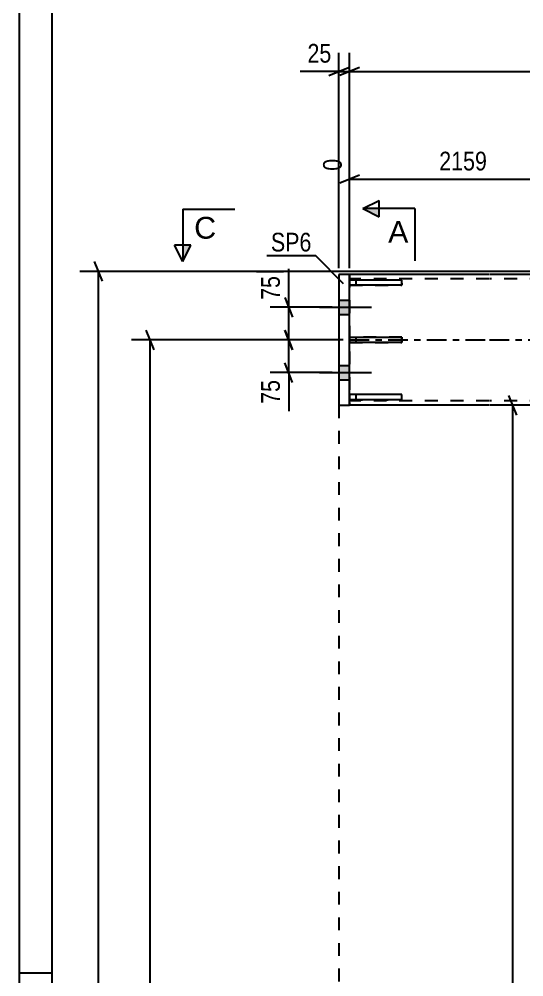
# Model space of a CAD drawing. Header units: millimetres. Extents: x 0 to 841, y 0 to 594.
# Drawn here: x 0 to 77.3, y 297.4 to 444 of the extents above; entities that cross this region are included whole.
import ezdxf

# ---------------------------------------------------------------- set-up
doc = ezdxf.new("R2010")
doc.units = ezdxf.units.MM
doc.linetypes.add('DXK_LINE_DOT2', pattern=[3.9198, 1.9599, -1.9599])
doc.linetypes.add('DXK_LINE_DOT3', pattern=[5.9187, 2.979, -0.9799, 0.9799, -0.9799])
doc.styles.add('Arial', font='ARIAL.TTF', dxfattribs={"height": 0.2})
doc.styles.add('Arial Narrow', font='ARIALN.TTF', dxfattribs={"height": 0.2})

# ---------------------------------------------------------------- blocks, each defined once
blk = doc.blocks.new('Unknown-761545199-1132')
at = {"color": 5, "linetype": 'Continuous'}
for p, q in [((0, 594), (0, 0)), ((5, 589), (5, 5)), ((5, 298), (0, 298))]:
    blk.add_line(p, q, dxfattribs=at)
blk = doc.blocks.new('Part-761545199-3513 - 3447')
at = {"color": 2, "linetype": 'Continuous'}
for p, q in [((71.92, 404.93), (50.59, 404.93)), ((178.92, 404.93), (72.02, 404.93)), ((71.92, 384.93), (50.59, 384.93)), ((178.92, 384.93), (72.02, 384.93))]:
    blk.add_line(p, q, dxfattribs=at)
at = {"color": 7, "linetype": 'DXK_LINE_DOT2'}
for p, q in [((50.59, 404.93), (50.59, 384.93)), ((71.92, 404.26), (50.59, 404.26)), ((307.49, 404.26), (72.02, 404.26)), ((71.92, 385.6), (50.59, 385.6)), ((307.49, 385.6), (72.02, 385.6))]:
    blk.add_line(p, q, dxfattribs=at)
at = {"color": 7, "linetype": 'DXK_LINE_DOT3'}
for p, q in [((50.59, 394.93), (71.92, 394.93)), ((72.02, 394.93), (307.49, 394.93))]:
    blk.add_line(p, q, dxfattribs=at)
blk = doc.blocks.new('Bolt-761545199-3522 - 3447')
at = {"linetype": 'Continuous'}
for points in [[(48.92, 401.03), (48.92, 398.83), (50.59, 398.83), (50.59, 401.03)], [(48.92, 401.03), (48.92, 398.83), (50.59, 398.83), (50.59, 401.03)], [(48.92, 391.03), (48.92, 388.83), (50.59, 388.83), (50.59, 391.03)], [(48.92, 391.03), (48.92, 388.83), (50.59, 388.83), (50.59, 391.03)]]:
    blk.add_hatch(color=1, dxfattribs=at).paths.add_polyline_path(points)
at = {"color": 1, "linetype": 'Continuous'}
for p, q in [((48.92, 401.03), (50.59, 401.03)), ((48.92, 401.03), (50.59, 401.03)), ((45.99, 399.93), (53.92, 399.93)), ((45.99, 399.93), (53.92, 399.93)), ((48.92, 398.83), (50.59, 398.83)), ((48.92, 398.83), (50.59, 398.83)), ((48.92, 391.03), (50.59, 391.03)), ((48.92, 391.03), (50.59, 391.03)), ((45.99, 389.93), (53.92, 389.93)), ((45.99, 389.93), (53.92, 389.93)), ((48.92, 388.83), (50.59, 388.83)), ((48.92, 388.83), (50.59, 388.83))]:
    blk.add_line(p, q, dxfattribs=at)
blk = doc.blocks.new('Part-761545199-3475 - 3447')
at = {"color": 2, "linetype": 'Continuous'}
for p, q in [((50.59, 404.93), (48.92, 404.93)), ((48.92, 404.93), (48.92, 384.93)), ((50.59, 384.93), (50.59, 404.93)), ((48.92, 384.93), (50.59, 384.93))]:
    blk.add_line(p, q, dxfattribs=at)
blk = doc.blocks.new('Part-761545199-3503 - 3447')
at = {"color": 2, "linetype": 'Continuous'}
for p, q in [((50.59, 394.53), (50.59, 395.33)), ((50.59, 395.33), (58.59, 395.33)), ((58.59, 394.53), (50.59, 394.53)), ((58.59, 395.33), (58.59, 394.53))]:
    blk.add_line(p, q, dxfattribs=at)
at = {"color": 7, "linetype": 'DXK_LINE_DOT2'}
blk.add_line((51.59, 394.53), (51.59, 395.33), dxfattribs=at)
blk = doc.blocks.new('Part-761545199-3504 - 3447')
at = {"color": 2, "linetype": 'Continuous'}
for p, q in [((58.59, 404.1), (50.59, 404.1)), ((50.59, 404.1), (50.59, 403.3)), ((58.59, 403.3), (50.59, 403.3)), ((58.59, 403.61), (58.59, 404.1)), ((58.59, 403.6), (58.59, 403.3))]:
    blk.add_line(p, q, dxfattribs=at)
at = {"color": 7, "linetype": 'DXK_LINE_DOT2'}
for p, q in [((51.59, 403.3), (51.59, 404.1)), ((58.59, 403.61), (58.59, 403.6))]:
    blk.add_line(p, q, dxfattribs=at)
blk = doc.blocks.new('Part-761545199-3505 - 3447')
at = {"color": 2, "linetype": 'Continuous'}
for p, q in [((50.59, 385.76), (50.59, 386.56)), ((58.59, 386.56), (50.59, 386.56)), ((58.59, 385.76), (50.59, 385.76)), ((58.59, 386.26), (58.59, 386.56)), ((58.59, 385.76), (58.59, 386.25))]:
    blk.add_line(p, q, dxfattribs=at)
at = {"color": 7, "linetype": 'DXK_LINE_DOT2'}
for p, q in [((51.59, 385.76), (51.59, 386.56)), ((58.59, 386.25), (58.59, 386.26))]:
    blk.add_line(p, q, dxfattribs=at)
blk = doc.blocks.new('Part-761545199-3506 - 3447')
at = {"color": 7, "linetype": 'DXK_LINE_DOT2'}
for p, q in [((58.59, 395.33), (50.59, 395.33)), ((50.59, 395.33), (50.59, 394.53)), ((50.59, 394.53), (58.59, 394.53)), ((51.59, 394.53), (51.59, 395.33)), ((58.59, 394.53), (58.59, 395.33))]:
    blk.add_line(p, q, dxfattribs=at)
blk = doc.blocks.new('Part-761545199-3507 - 3447')
at = {"color": 7, "linetype": 'DXK_LINE_DOT2'}
for p, q in [((58.59, 404.1), (50.59, 404.1)), ((50.59, 404.1), (50.59, 403.3)), ((50.59, 403.3), (58.59, 403.3)), ((51.59, 403.3), (51.59, 404.1)), ((58.59, 403.3), (58.59, 404.1))]:
    blk.add_line(p, q, dxfattribs=at)
blk = doc.blocks.new('Part-761545199-3508 - 3447')
at = {"color": 7, "linetype": 'DXK_LINE_DOT2'}
for p, q in [((58.59, 386.56), (50.59, 386.56)), ((50.59, 386.56), (50.59, 385.76)), ((50.59, 385.76), (58.59, 385.76)), ((51.59, 385.76), (51.59, 386.56)), ((58.59, 385.76), (58.59, 386.56))]:
    blk.add_line(p, q, dxfattribs=at)
blk = doc.blocks.new('Line-761545199-4200 - 3447')
at = {"color": 1, "linetype": 'DXK_LINE_DOT2'}
blk.add_line((48.92, 384.93), (48.92, 200.35), dxfattribs=at)
blk = doc.blocks.new('StraightDimension-761545199-3671 - 3447')
at = {"color": 7, "linetype": 'Continuous'}
for p, q in [((20.65, 393.43), (19.45, 396.43)), ((49.59, 394.93), (17.2, 394.93)), ((20.05, 182.3), (20.05, 394.93))]:
    blk.add_line(p, q, dxfattribs=at)
blk = doc.blocks.new('StraightDimension-761545199-3871 - 3447')
at = {"color": 7, "linetype": 'Continuous'}
for p, q in [((41.26, 399.93), (41.26, 405.84)), ((41.26, 399.93), (41.26, 405.84)), ((40.66, 401.43), (41.86, 398.43)), ((47.92, 399.93), (38.41, 399.93)), ((41.26, 394.93), (41.26, 399.93)), ((41.86, 393.43), (40.66, 396.43)), ((49.59, 394.93), (38.41, 394.93))]:
    blk.add_line(p, q, dxfattribs=at)
at = {"color": 0}
blk.add_wipeout([(40.51, 405.31), (36.31, 405.31), (36.31, 400.46), (40.51, 400.46)], dxfattribs=at)
at = {"color": 3, "style": 'Arial Narrow'}
blk.add_text('75', height=2.863, rotation=90.0002, dxfattribs=at).set_placement((39.91, 401.06))
blk = doc.blocks.new('StraightDimension-761545199-3884 - 3447')
at = {"color": 7, "linetype": 'Continuous'}
for p, q in [((40.66, 396.43), (41.86, 393.43)), ((49.59, 394.93), (38.41, 394.93)), ((41.26, 389.93), (41.26, 394.93)), ((41.86, 388.43), (40.66, 391.43)), ((47.92, 389.93), (38.41, 389.93)), ((41.26, 389.93), (41.26, 384.02)), ((41.26, 389.93), (41.26, 384.02))]:
    blk.add_line(p, q, dxfattribs=at)
at = {"color": 0}
blk.add_wipeout([(40.51, 389.41), (36.31, 389.41), (36.31, 384.55), (40.51, 384.55)], dxfattribs=at)
at = {"color": 3, "style": 'Arial Narrow'}
blk.add_text('75', height=2.863, rotation=90.0002, dxfattribs=at).set_placement((39.91, 385.15))
blk = doc.blocks.new('StraightDimension-761545199-4057 - 3447')
at = {"color": 7, "linetype": 'Continuous'}
for p, q in [((76.17, 383.43), (74.97, 386.43)), ((84.35, 384.93), (72.72, 384.93)), ((75.57, 192.35), (75.57, 384.93))]:
    blk.add_line(p, q, dxfattribs=at)
blk = doc.blocks.new('StraightDimension-761545199-4068 - 3447')
at = {"color": 7, "linetype": 'Continuous'}
for p, q in [((85.35, 385.93), (85.35, 428.14)), ((50.59, 405.93), (50.59, 422.66)), ((52.09, 420.13), (49.09, 418.93)), ((50.59, 419.53), (85.35, 419.53)), ((83.85, 418.93), (86.85, 420.13))]:
    blk.add_line(p, q, dxfattribs=at)
at = {"color": 0}
blk.add_wipeout([(72.22, 420.28), (72.22, 424.48), (63.71, 424.48), (63.71, 420.28)], dxfattribs=at)
at = {"color": 3, "style": 'Arial Narrow'}
blk.add_text('2159', height=2.863, dxfattribs=at).set_placement((64.31, 420.88))
at = {"color": 0, "linetype": 'Continuous'}
for points in [[(84.75, 428.74), (80.55, 428.74), (80.55, 420.23), (84.75, 420.23)], [(49.99, 423.26), (45.79, 423.26), (45.79, 420.23), (49.99, 420.23)]]:
    blk.add_wipeout(points, dxfattribs=at)
at = {"color": 3, "linetype": 'Continuous', "style": 'Arial Narrow'}
for s, height, p in [('2159', 2.863, (84.15, 420.83)), ('0', 2.86, (49.39, 420.83))]:
    blk.add_text(s, height=height, rotation=90.0002, dxfattribs=at).set_placement(p)
blk = doc.blocks.new('StraightDimension-761545199-8566 - 3447')
at = {"color": 7, "linetype": 'Continuous'}
for p, q in [((50.59, 405.93), (50.59, 438.88)), ((189.75, 423.24), (189.75, 438.88)), ((52.09, 436.63), (49.09, 435.43)), ((50.59, 436.03), (189.75, 436.03)), ((188.25, 435.43), (191.25, 436.63))]:
    blk.add_line(p, q, dxfattribs=at)
at = {"color": 0}
blk.add_wipeout([(124.42, 436.78), (124.42, 440.98), (115.91, 440.98), (115.91, 436.78)], dxfattribs=at)
at = {"color": 3, "style": 'Arial Narrow'}
blk.add_text('3725', height=2.863, dxfattribs=at).set_placement((116.51, 437.38))
blk = doc.blocks.new('StraightDimension-761545199-8567 - 3447')
at = {"color": 7, "linetype": 'Continuous'}
for p, q in [((48.92, 405.93), (48.92, 438.88)), ((50.59, 405.93), (50.59, 438.88)), ((48.92, 436.03), (43.01, 436.03)), ((48.92, 436.03), (43.01, 436.03)), ((47.42, 435.43), (50.42, 436.63)), ((48.92, 436.03), (50.59, 436.03)), ((52.09, 436.63), (49.09, 435.43))]:
    blk.add_line(p, q, dxfattribs=at)
at = {"color": 0}
blk.add_wipeout([(48.39, 436.78), (48.39, 440.98), (43.54, 440.98), (43.54, 436.78)], dxfattribs=at)
at = {"color": 3, "style": 'Arial Narrow'}
blk.add_text('25', height=2.863, dxfattribs=at).set_placement((44.14, 437.38))
blk = doc.blocks.new('StraightDimension-761545199-17691 - 3447')
at = {"color": 7, "linetype": 'Continuous'}
for p, q in [((12.75, 403.92), (11.55, 406.92)), ((177.92, 405.42), (9.3, 405.42)), ((12.15, 160.73), (12.15, 405.42))]:
    blk.add_line(p, q, dxfattribs=at)
blk = doc.blocks.new('Mark-761545199-3471 - 3447')
at = {"color": 0}
blk.add_wipeout([(44.75, 408.47), (44.75, 411.47), (38.54, 411.47), (38.54, 408.47)], dxfattribs=at)
blk.add_wipeout([(44.75, 408.47), (44.75, 411.47), (38.54, 411.47), (38.54, 408.47)], dxfattribs=at)
at = {"color": 30, "linetype": 'Continuous'}
for p in [(37.94, 407.87), (49.63, 403.52)]:
    blk.add_line(p, (45.35, 407.87), dxfattribs=at)
at = {"color": 3, "style": 'Arial Narrow'}
blk.add_text('SP6', height=2.863, dxfattribs=at).set_placement((38.54, 408.47))
blk = doc.blocks.new('SectionMark-761545199-4170 - 3447')
at = {"linetype": 'Continuous'}
blk.add_hatch(color=6, dxfattribs=at).paths.add_polyline_path([(25.04, 409.43), (26.29, 409.43), (25.04, 406.93)])
at = {"color": 6, "linetype": 'Continuous'}
for p, q in [((25.04, 414.93), (33.04, 414.93)), ((25.04, 414.93), (25.04, 406.93)), ((25.04, 406.93), (23.79, 409.43)), ((26.29, 409.43), (23.79, 409.43)), ((25.04, 406.93), (26.29, 409.43))]:
    blk.add_line(p, q, dxfattribs=at)
at = {"color": 0, "linetype": 'Continuous'}
blk.add_wipeout([(30.16, 410.43), (30.16, 413.93), (26.79, 413.93), (26.79, 410.43)], dxfattribs=at)
at = {"color": 3, "linetype": 'Continuous', "style": 'Arial'}
blk.add_text('C', height=3.34, dxfattribs=at).set_placement((26.79, 410.43))
blk = doc.blocks.new('SectionMark-761545199-4192 - 3447')
at = {"linetype": 'Continuous'}
blk.add_hatch(color=6, dxfattribs=at).paths.add_polyline_path([(55.09, 415.05), (55.09, 413.8), (52.59, 415.05)])
at = {"color": 6, "linetype": 'Continuous'}
for p, q in [((52.59, 415.05), (55.09, 416.3)), ((60.59, 415.05), (52.59, 415.05)), ((52.59, 415.05), (55.09, 413.8)), ((55.09, 413.8), (55.09, 416.3)), ((60.59, 415.05), (60.59, 407.05))]:
    blk.add_line(p, q, dxfattribs=at)
at = {"color": 0, "linetype": 'Continuous'}
blk.add_wipeout([(59.59, 409.8), (59.59, 413.3), (56.48, 413.3), (56.48, 409.8)], dxfattribs=at)
at = {"color": 3, "linetype": 'Continuous', "style": 'Arial'}
blk.add_text('A', height=3.34, dxfattribs=at).set_placement((56.48, 409.8))

msp = doc.modelspace()

# ---------------------------------------------------------------- block references
for name in ['Unknown-761545199-1132', 'Part-761545199-3475 - 3447', 'Part-761545199-3513 - 3447', 'Part-761545199-3504 - 3447', 'Part-761545199-3507 - 3447', 'Bolt-761545199-3522 - 3447', 'Part-761545199-3503 - 3447', 'Part-761545199-3506 - 3447', 'Part-761545199-3505 - 3447', 'Part-761545199-3508 - 3447', 'Line-761545199-4200 - 3447']:
    msp.add_blockref(name, (0, 0))

# ---------------------------------------------------------------- next in the draw order: block references
for name in ['StraightDimension-761545199-3671 - 3447', 'StraightDimension-761545199-4057 - 3447']:
    msp.add_blockref(name, (0, 0))

# ---------------------------------------------------------------- next in the draw order: block references
msp.add_blockref('StraightDimension-761545199-3871 - 3447', (0, 0))

# ---------------------------------------------------------------- next in the draw order: block references
msp.add_blockref('StraightDimension-761545199-3884 - 3447', (0, 0))

# ---------------------------------------------------------------- next in the draw order: block references
msp.add_blockref('StraightDimension-761545199-4068 - 3447', (0, 0))

# ---------------------------------------------------------------- next in the draw order: block references
msp.add_blockref('StraightDimension-761545199-8566 - 3447', (0, 0))

# ---------------------------------------------------------------- next in the draw order: block references
msp.add_blockref('StraightDimension-761545199-8567 - 3447', (0, 0))

# ---------------------------------------------------------------- next in the draw order: block references
msp.add_blockref('StraightDimension-761545199-17691 - 3447', (0, 0))

# ---------------------------------------------------------------- next in the draw order: block references
msp.add_blockref('Mark-761545199-3471 - 3447', (0, 0))

# ---------------------------------------------------------------- next in the draw order: block references
msp.add_blockref('SectionMark-761545199-4170 - 3447', (0, 0))

# ---------------------------------------------------------------- next in the draw order: block references
msp.add_blockref('SectionMark-761545199-4192 - 3447', (0, 0))

doc.saveas('drawing.dxf')
